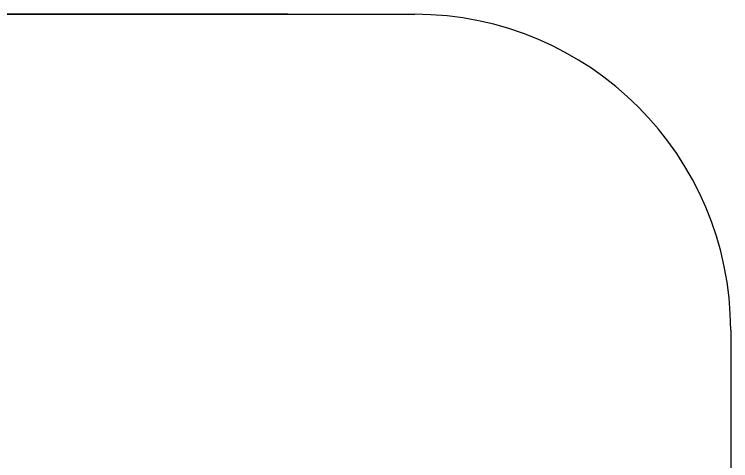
# Model space of a CAD drawing. Header units: millimetres. Extents: x -3745 to 3119, y -2775 to 2243.
# Drawn here: x 852 to 3119, y 830 to 2243 of the extents above; entities that cross this region are included whole.
import ezdxf

# ---------------------------------------------------------------- set-up
doc = ezdxf.new("R2010")
doc.units = ezdxf.units.MM
doc.layers.add('DIKOM_ЗОНА', color=80, linetype='Continuous')
doc.layers.add('DIKOM_РАЗМЕР_ЗОНА', color=7, linetype='Continuous')
doc.styles.add('style1', font='arial.ttf', dxfattribs={"width": 0.8})
doc.dimstyles.new('1-50', dxfattribs={"dimtxt": 300, "dimasz": 200, "dimexe": 100, "dimexo": 0, "dimgap": 100, "dimtad": 1, "dimdec": 0, "dimtxsty": 'style1', "dimcen": 0, "dimclrd": 7, "dimclre": 7, "dimadec": 1, "dimazin": 2, "dimtfac": 1, "dimtdec": 0, "dimtmove": 0, "dimatfit": 3, "dimfxl": 0, "dimlwd": 25, "dimlwe": 18, "dimarcsym": 0})

# ---------------------------------------------------------------- blocks, each defined once
blk = doc.blocks.new('*D3')
at = {"layer": 'Defpoints', "color": 0, "transparency": 16777216}
for p in [(1717.6, 2243.4), (-3295.3, -2032.6), (1717.6, -2032.6)]:
    blk.add_point(p, dxfattribs=at)
at = {"layer": 'DIKOM_РАЗМЕР_ЗОНА', "color": 7, "lineweight": 18, "transparency": 16777216}
for p, q in [((1717.6, 2243.4), (-3395.3, 2243.4)), ((1717.6, -2032.6), (-3395.3, -2032.6))]:
    blk.add_line(p, q, dxfattribs=at)
at = {"layer": 'DIKOM_РАЗМЕР_ЗОНА', "color": 7, "lineweight": 25, "transparency": 16777216}
blk.add_line((-3295.3, 2043.4), (-3295.3, -1832.6), dxfattribs=at)
at = {"layer": 'DIKOM_РАЗМЕР_ЗОНА', "color": 7, "transparency": 16777216}
for points in [[(-3328.6, 2043.4), (-3261.9, 2043.4), (-3295.3, 2243.4)], [(-3328.6, -1832.6), (-3261.9, -1832.6), (-3295.3, -2032.6)]]:
    blk.add_solid(points, dxfattribs=at)
at = {"layer": 'DIKOM_РАЗМЕР_ЗОНА', "color": 0, "transparency": 16777216, "insert": (-3548.6, 105.4), "char_height": 300, "attachment_point": 5, "rotation": 90, "style": 'style1'}
blk.add_mtext('4300', dxfattribs=at)

msp = doc.modelspace()

# ---------------------------------------------------------------- linework, layer by layer
at = {"layer": 'DIKOM_ЗОНА', "color": 3, "lineweight": 15}
for p, q in [((-1887.7, 2243.4), (2118.9, 2243.4)), ((3118.9, 1243.4), (3118.9, -1032.6))]:
    msp.add_line(p, q, dxfattribs=at)
msp.add_arc((2118.9, 1243.4), 1000, 0, 90, dxfattribs=at)

# ---------------------------------------------------------------- dimensions: what is measured, and where the dimension line sits
at = {"layer": 'DIKOM_РАЗМЕР_ЗОНА'}
dim = msp.add_linear_dim(base=(-3295.3, -2032.6), p1=(1717.6, 2243.4), p2=(1717.6, -2032.6), angle=90, text='4300', dimstyle='1-50', dxfattribs=at)
dim.commit()
dim.dimension.update_dxf_attribs({"geometry": '*D3', "text_midpoint": (-3295.3, 105.4), "dimtype": 160})

doc.saveas('drawing.dxf')
